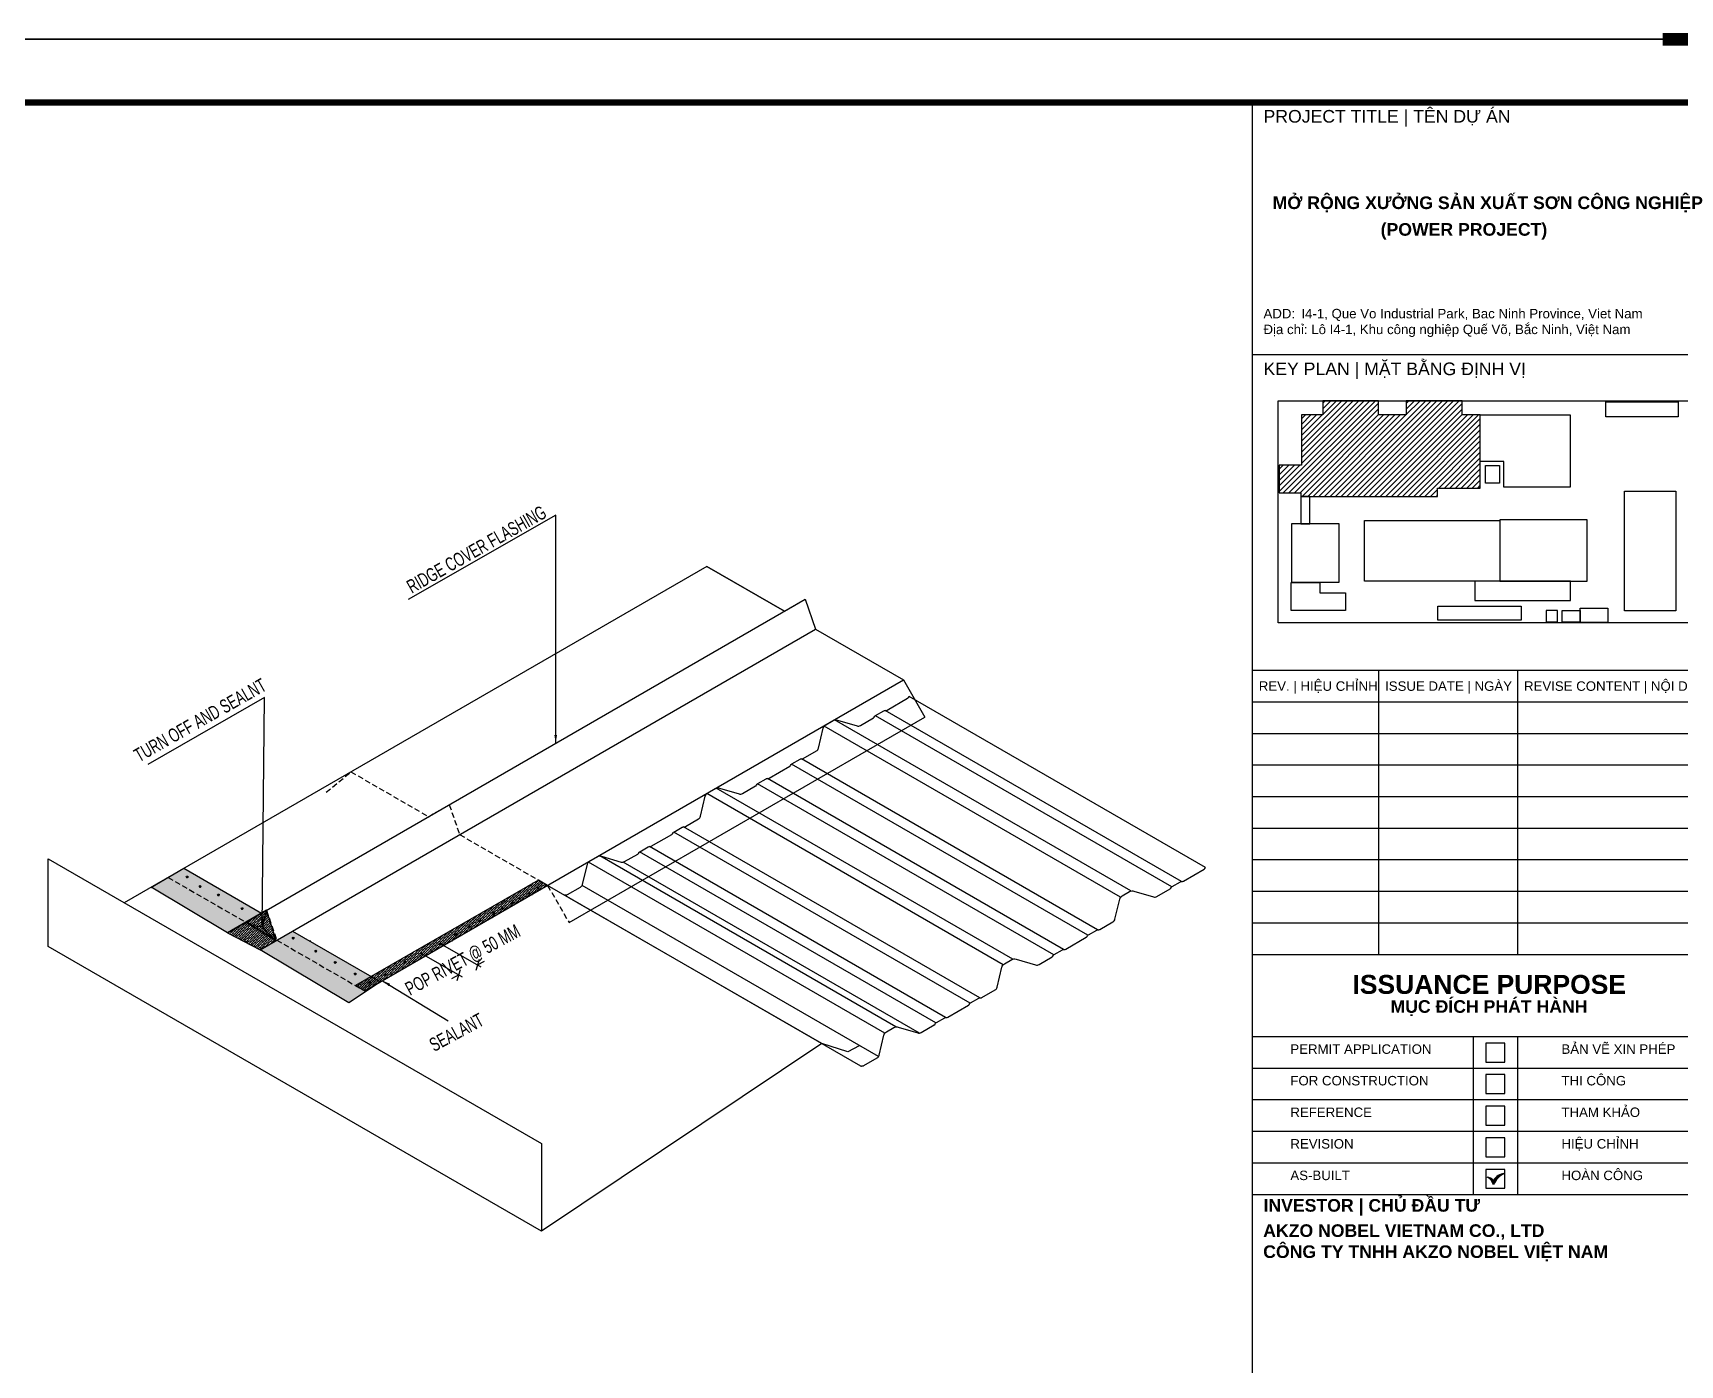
# Model space of a CAD drawing. Header units: inches. Extents: x 340055 to 349452, y -34649 to -30845.
# Drawn here: x 343856.1 to 344158.6, y -33592.2 to -33347.6 of the extents above; entities that cross this region are included whole.
import ezdxf

# ---------------------------------------------------------------- set-up
doc = ezdxf.new("R2010")
doc.units = ezdxf.units.IN
doc.header["$MEASUREMENT"] = 0
doc.linetypes.add('HIDDENX4', pattern=[1.5, 1, -0.5])
for name, color, linetype in [('3', 3, 'Continuous'), ('flashing', 6, 'Continuous'), ('NET IN', 3, 'Continuous'), ('PV-1E8B7', 7, 'Continuous')]:
    doc.layers.add(name, color=color, linetype=linetype)
for name, color, linetype, lineweight in [('Thick Line 0.25', 2, 'Continuous', 25), ('TL-TIILE BLOCK A2$0$TL-TITLE BLOCK - TEXT @ 1', 7, 'Continuous', 25), ('TL-TIILE BLOCK A2$0$TL-TITLE BLOCK 1', 7, 'Continuous', 50), ('TL-TIILE BLOCK A2$0$TL-TITLE BLOCK 2', 7, 'Continuous', 25), ('TL-TITLE BLOCK - TEXT', 7, 'Continuous', 25)]:
    doc.layers.add(name, color=color, linetype=linetype, lineweight=lineweight)
doc.styles.add('ST1H', font='vnshxh.shx', dxfattribs={"width": 0.7})
doc.styles.add('TL-TIILE BLOCK A2$0$MEP-TEXT T.BLOCK 1', font='arial.ttf', dxfattribs={"height": 1.5})
doc.styles.add('TL-TIILE BLOCK A2$0$MEP-TEXT T.BLOCK 2', font='arial.ttf')
doc.styles.add('TL-TIILE BLOCK A2$0$MEP-TEXT T.BLOCK 3', font='arial.ttf', dxfattribs={"height": 3})
doc.dimstyles.new('50', dxfattribs={"dimtxt": 3, "dimasz": 1.5, "dimexe": 0.6, "dimexo": 0, "dimtad": 1, "dimdec": 0, "dimlfac": 50, "dimzin": 0, "dimdsep": 46, "dimtxsty": 'ST1H', "dimblk": 'OBLIQUE', "dimcen": 1, "dimdle": 0.6, "dimclrd": 8, "dimclre": 8, "dimclrt": 3, "dimadec": 0, "dimazin": 0, "dimtfac": 1, "dimtdec": 0, "dimtix": 1, "dimtofl": 0, "dimtmove": 0, "dimatfit": 3, "dimfxl": 0, "dimtolj": 1, "dimtzin": 0, "dimlwd": -1, "dimlwe": -1, "dimarcsym": 0})
pattern_1 = [(45, (164948.7507302979, -19394.297902729), (0.1657281518405971, 0.6076698900821892), [0.78125, -0.15625, 0, -0.15625])]

# ---------------------------------------------------------------- blocks, each defined once
blk = doc.blocks.new('*U165')
at = {"layer": 'PV-1E8B7'}
for p, q in [((2140.415452564026, 399.5234405386536, -79.96364205891973), (2140.299287788875, 399.0485788487099, -80.44931047500381)), ((2144.305719792905, 399.5234405386532, -80.89413702822617), (2144.189555017755, 399.0485788487094, -81.37980544431048))]:
    blk.add_line(p, q, dxfattribs=at)
at = {"layer": 'PV-1E8B7', "extrusion": (-0.1603015069367693, 0.7246642740305791, -0.6701978191679938)}
for major_axis, start_param, end_param in [((-1.945133614439824, -8.049116928532386e-16, 0.4652474846533472), 4.477614413842824, 6.28318530717964), ((-0.9725668072199122, -4.024558464266193e-16, 0.2326237423266736), 0.4954902436392287, 2.646102409950747), ((-1.945133614439824, -8.049116928532386e-16, 0.4652474846533472), 3.141592653589952, 4.477614413842824)]:
    blk.add_ellipse((2142.244421403315, 399.0485788487099, -80.91455795965726), major_axis=major_axis, ratio=0.7246642740305783, start_param=start_param, end_param=end_param, dxfattribs=at)
for major_axis in [(1.945133614439824, 8.049116928532386e-16, -0.4652474846533472), (0.9725668072199122, 4.024558464266193e-16, -0.2326237423266736)]:
    blk.add_ellipse((2142.360586178465, 399.5234405386536, -80.42888954357318), major_axis=major_axis, ratio=0.7246642740305783, dxfattribs=at)
blk = doc.blocks.new('_Oblique')
at = {"color": 0, "linetype": 'ByBlock', "lineweight": -2}
blk.add_line((-0.5, -0.5), (0.5, 0.5), dxfattribs=at)
blk = doc.blocks.new('*D166')
at = {"color": 8, "transparency": 16777216}
for p, q in [((346024.639091013, -38409.99918068672), (346032.0906221375, -38414.30132418772)), ((346021.220000811, -38411.84738390349), (346028.6715319356, -38416.14952740452)), ((346031.4805077687, -38413.94907449256), (346032.800060056, -38413.23578509747)), ((346028.0614175668, -38415.79727770935), (346026.7418652795, -38416.51056710447))]:
    blk.add_line(p, q, dxfattribs=at)
at = {"layer": 'Defpoints', "color": 0, "transparency": 16777216}
for p in [(346024.639091013, -38409.99918068672), (346021.220000811, -38411.84738390349), (346031.4805077687, -38413.94907449256)]:
    blk.add_point(p, dxfattribs=at)
at = {"color": 8, "transparency": 16777216, "xscale": 1.5, "yscale": 1.5, "zscale": 1.5}
for p, rotation in [((346031.4805077687, -38413.94907449256), 208.393620516108), ((346028.0614175668, -38415.79727770935), 28.39362051610801)]:
    blk.add_blockref('_Oblique', p, dxfattribs=dict(at, rotation=rotation))
at = {"color": 3, "transparency": 16777216, "insert": (346028.8793747002, -38413.22377972698), "char_height": 3, "attachment_point": 5, "rotation": 28.393620516108022, "style": 'ST1H'}
blk.add_mtext('\\A1;{\\H0.8333x;pop rivet @ 50 mm}', dxfattribs=at)
blk = doc.blocks.new('kt kien truc 1')
at = {"layer": 'TL-TIILE BLOCK A2$0$TL-TITLE BLOCK 2'}
h = blk.add_hatch(color=256, dxfattribs=at)
edge = h.paths.add_edge_path(flags=0)
edge.add_arc((549.2139918450921, 238.0123342127508), 2.366782411324562, 97.45215675905098, 148.1980778255848, ccw=False)
edge.add_arc((550.6404515332106, 237.0086335589203), 3.77234239109412, 117.3554627199894, 155.6927561452269)
edge.add_arc((545.3434936211415, 238.0292343677957), 1.933709643236496, 15.97547494096757, 63.33892493670959)
edge.add_arc((546.0383090538016, 238.1769748931256), 1.589796122815128, 42.920130800001516, 83.757719073408, ccw=False)
at = {"layer": 'TL-TITLE BLOCK - TEXT', "ltscale": 5}
h = blk.add_hatch(dxfattribs=at)
h.set_pattern_fill('ANSI31', color=252, scale=5)
h.set_pattern_definition([(45, (0.6056589822655951, 1.008431430836026), (-0.4419417382415922, 0.4419417382415922), [])])
h.paths.add_polyline_path([(545.1177861023643, 360.5188746352139), (542.2223066576844, 360.5188746352139), (542.2223066576844, 362.7441854701592), (533.3820605613091, 362.7441854701592), (533.3820605613091, 360.489272985706), (528.9963997413324, 360.489272985706), (528.9963997413324, 362.7441854701592), (520.1529842012496, 362.7441854701592), (520.1529842012496, 360.489272985706), (516.807868826867, 360.489272985706), (516.807868826867, 352.5540765176358), (513.2383765987797, 352.5560307979113), (513.2383765987797, 348.1560257390624), (516.7033966225081, 348.1560257390624), (516.7033984195259, 347.5972761715466), (538.3249932594535, 347.5972761715466), (538.3249932594535, 348.9171593409388), (545.1177861023643, 348.9171593409388)])
at = {"layer": 'Defpoints', "color": 8}
blk.add_lwpolyline([(0, 0), (594, 0), (594, 420), (0, 420)], close=True, dxfattribs=at)
at = {"layer": 'Defpoints', "color": 8, "const_width": 2}
blk.add_lwpolyline([(594, 400), (594, 420), (574, 420)], dxfattribs=at)
at = {"layer": 'TL-TIILE BLOCK A2$0$TL-TITLE BLOCK 1', "const_width": 1}
blk.add_lwpolyline([(20, 10), (579, 10), (584, 15), (584, 405), (579, 410), (20, 410), (15, 405), (15, 15)], close=True, dxfattribs=at)
at = {"layer": 'TL-TIILE BLOCK A2$0$TL-TITLE BLOCK 2'}
for p, q in [((509, 410), (509, 10)), ((584, 370), (509, 370)), ((584, 320), (509, 320)), ((584, 320), (509, 320)), ((529, 320), (529, 275)), ((551, 320), (551, 275)), ((584, 315), (509, 315)), ((584, 310), (509, 310)), ((584, 305), (509, 305)), ((584, 300), (509, 300)), ((584, 295), (509, 295)), ((584, 290), (509, 290)), ((584, 285), (509, 285)), ((584, 280), (509, 280)), ((584, 275), (509, 275)), ((584, 262), (509, 262)), ((544, 262), (544, 237)), ((551, 262), (551, 237)), ((584, 257), (509, 257)), ((584, 252), (509, 252)), ((584, 247), (509, 247)), ((584, 242), (509, 242)), ((509, 237), (584, 237))]:
    blk.add_line(p, q, dxfattribs=at)
for points in [[(549, 261), (546, 261), (546, 258), (549, 258)], [(549, 256), (546, 256), (546, 253), (549, 253)], [(549, 251), (546, 251), (546, 248), (549, 248)], [(549, 246), (546, 246), (546, 243), (549, 243)], [(549, 241), (546, 241), (546, 238), (549, 238)]]:
    blk.add_lwpolyline(points, close=True, dxfattribs=at)
for centre, radius, start, end in [((550.6404515332106, 237.0086335589203), 3.77234239109412, 117.3554627231242, 155.6927561454837), ((549.2139918450921, 238.0123342127508), 2.366782411324562, 97.45215675719368, 148.1980778286963), ((546.0383090538016, 238.1769748931256), 1.589796122815128, 42.92013079818864, 83.7577190750383), ((545.3434936211415, 238.0292343677957), 1.933709643236496, 15.975474942857, 63.33892493793503)]:
    blk.add_arc(centre, radius, start, end, dxfattribs=at)
at = {"layer": 'TL-TITLE BLOCK - TEXT'}
for points in [[(513.0843749086725, 362.7441854701592), (578.8247749086495, 362.7441854701592), (578.8247749086495, 327.5695950043512), (513.0843749086725, 327.5695950043512)], [(565.0197749086492, 362.5901854701592), (576.4597749086479, 362.5901854701592), (576.4597749086479, 360.1701854701591), (565.0197749086492, 360.1701854701591)], [(545.9193340437341, 352.4767265426361), (548.1417643045697, 352.4767265426361), (548.1417643045697, 349.709275947921), (545.9193340437341, 349.709275947921)], [(518.1422005906679, 347.597173416777), (516.7033938057248, 347.597173416777), (516.7033938057248, 343.2695654701594), (518.1422005906679, 343.2695654701594)], [(567.9435752685094, 348.4325254701591), (576.1077749086489, 348.4325254701591), (576.1077749086489, 329.4465254701593), (567.9435752685094, 329.4465254701593)], [(522.740003228113, 343.2695654701594), (515.200189953488, 343.2695654701594), (515.200189953488, 334.0295654701595), (522.740003228113, 334.0295654701595)], [(526.7742643045694, 343.7691515726769), (548.2183425899239, 343.7691515726769), (548.2183425899239, 334.1771854262329), (526.7742643045694, 334.1771854262329)], [(548.2175679407246, 334.1771854262329), (562.0211425900561, 334.1771854262329), (562.0211425900561, 343.8571738350647), (548.2175679407246, 343.8571738350647)], [(544.2583425900357, 331.0971854701579), (559.3833309549555, 331.0971854701579), (559.3833309549555, 334.1771854701587), (544.2583425900357, 334.1771854701587)], [(538.3955244535391, 330.1801447864741), (551.595524453538, 330.1801447864741), (551.595524453538, 327.9801447864742), (538.3955244535391, 327.9801447864742)], [(557.3258380792267, 329.4927254701596), (555.557225030585, 329.4927254701596), (555.557225030585, 327.7241124215179), (557.3258380792267, 327.7241124215179)], [(558.0677521888811, 329.4927254701596), (560.9277521888798, 329.4927254701596), (560.9277521888798, 327.6858654701596), (558.0677521888811, 327.6858654701596)], [(560.9277521888798, 329.8858654701592), (565.3277521888795, 329.8858654701592), (565.3277521888795, 327.5978654701591), (560.9277521888798, 327.5978654701591)]]:
    blk.add_lwpolyline(points, close=True, dxfattribs=at)
for points in [[(545.1177861023643, 360.5188746352139), (542.2223066576844, 360.5188746352139), (542.2223066576844, 362.7441854701592), (533.3820605613091, 362.7441854701592), (533.3820605613091, 360.489272985706), (528.9963997413324, 360.489272985706), (528.9963997413324, 362.7441854701592), (520.1529842012496, 362.7441854701592), (520.1529842012496, 360.489272985706), (516.807868826867, 360.489272985706), (516.807868826867, 352.5540765176358), (513.2383765987797, 352.5560307979113), (513.2383765987797, 348.1560257390624), (516.7033966225081, 348.1560257390624), (516.7033984195259, 347.5972761715466), (538.3249932594535, 347.5972761715466), (538.3249932594535, 348.9171593409388), (545.1177861023643, 348.9171593409388), (545.1177861023643, 360.5188746352139)], [(545.1177861023643, 360.5188746352139), (559.3417941812022, 360.5188746352139), (559.3417941812022, 349.0275254910659), (548.8609472751341, 349.0275254910659), (548.8609472751341, 353.1412935113785), (545.1177861023643, 353.1412935113785), (545.1177861023643, 360.5188746352139)], [(515.1896699635508, 333.9601523785545), (519.6860387102242, 333.9601523785545), (519.6792643045683, 332.2911254701596), (523.7696699635508, 332.2924454701592), (523.7696699635508, 329.4927254701556), (515.1896699635508, 329.4927254701556), (515.1896699635508, 333.9601523785545), (515.1896699635508, 333.9601523785545)]]:
    blk.add_lwpolyline(points, dxfattribs=at)
at = {"layer": 'TL-TIILE BLOCK A2$0$TL-TITLE BLOCK - TEXT @ 1', "attachment_point": 1}
for s, width, heights, insert, char_height, style in [('PROJECT TITLE | TÊN DỰ ÁN', 66.54820784047115, [0], (510.7830321226938, 408.7947269506867), 2, 'TL-TIILE BLOCK A2$0$MEP-TEXT T.BLOCK 2'), ('\\pi0.50923;{\\fArial|b1|i0|c0|p34;MỞ RỘNG XƯỞNG SẢN XUẤT SƠN CÔNG NGHIỆP}', 68.8383701581688, [0], (511.7206365273505, 395.1045713495096), 2, 'TL-TIILE BLOCK A2$0$MEP-TEXT T.BLOCK 3'), ('\\pi0.50924;{\\fArial|b1|i0|c0|p34;(POWER PROJECT)}', 32.16893061262726, [0], (528.8229266895269, 390.8801033829131), 2, 'TL-TIILE BLOCK A2$0$MEP-TEXT T.BLOCK 3'), ('ADD:^II4-1, Que Vo Industrial Park, Bac Ninh Province, Viet Nam ', 66.54820784047115, [0], (510.7830321226938, 377.2947269506867), 1.5, 'TL-TIILE BLOCK A2$0$MEP-TEXT T.BLOCK 1'), ('Địa chỉ: Lô I4-1, Khu công nghiệp Quế Võ, Bắc Ninh, Việt Nam', 66.54820784047115, [0], (510.7830321226938, 374.7947269506867), 1.5, 'TL-TIILE BLOCK A2$0$MEP-TEXT T.BLOCK 1'), ('KEY PLAN | MẶT BẰNG ĐỊNH VỊ', 66.54820784047115, [0], (510.7830321226938, 368.7947269506867), 2, 'TL-TIILE BLOCK A2$0$MEP-TEXT T.BLOCK 2'), ('REV. | HIỆU CHỈNH', 37.61800927431796, [0], (510.0384513858444, 318.2947269506867), 1.5, 'TL-TIILE BLOCK A2$0$MEP-TEXT T.BLOCK 1'), ('ISSUE DATE | NGÀY', 37.61800927431796, [0], (530.0384513858444, 318.2947269506867), 1.5, 'TL-TIILE BLOCK A2$0$MEP-TEXT T.BLOCK 1'), ('REVISE CONTENT | NỘI DUNG', 37.61800927431796, [0], (552.0384513858444, 318.2947269506867), 1.5, 'TL-TIILE BLOCK A2$0$MEP-TEXT T.BLOCK 1'), ('\\pi11.8638;{\\fArial|b1|i0|c0|p34;ISSUANCE PURPOSE}', 66.54820784047115, [0], (513.0139460923456, 271.7947269506867), 3, 'TL-TIILE BLOCK A2$0$MEP-TEXT T.BLOCK 3'), ('\\pi17.8812;{\\fArial|b1|i0|c0|p34;MỤC ĐÍCH PHÁT HÀNH}', 66.54820784047115, [0], (513.0139460923456, 267.7947269506867), 2, 'TL-TIILE BLOCK A2$0$MEP-TEXT T.BLOCK 2'), ('BẢN VẼ XIN PHÉP', 44.99455841291456, [0], (557.9686990590562, 260.7947269506867), 1.5, 'TL-TIILE BLOCK A2$0$MEP-TEXT T.BLOCK 1'), ('PERMIT APPLICATION ', 44.99455841291456, [0], (515.0384513858444, 260.7947269506867), 1.5, 'TL-TIILE BLOCK A2$0$MEP-TEXT T.BLOCK 1'), ('FOR CONSTRUCTION', 44.99455841291456, [0], (515.0384513858444, 255.7947269506867), 1.5, 'TL-TIILE BLOCK A2$0$MEP-TEXT T.BLOCK 1'), ('THI CÔNG', 44.99455841291456, [0], (557.9686990590562, 255.7947269506867), 1.5, 'TL-TIILE BLOCK A2$0$MEP-TEXT T.BLOCK 1'), ('REFERENCE ', 44.99455841291456, [0], (515.0384513858444, 250.7947269506867), 1.5, 'TL-TIILE BLOCK A2$0$MEP-TEXT T.BLOCK 1'), ('THAM KHẢO', 44.99455841291456, [0], (557.9686990590562, 250.7947269506867), 1.5, 'TL-TIILE BLOCK A2$0$MEP-TEXT T.BLOCK 1'), ('REVISION', 44.99455841291456, [1.552182810368349], (515.0384513858444, 245.7947269506867), 1.5, 'TL-TIILE BLOCK A2$0$MEP-TEXT T.BLOCK 1'), ('HIỆU CHỈNH', 44.99455841291456, [1.552182810368349], (557.9686990590562, 245.7947269506867), 1.5, 'TL-TIILE BLOCK A2$0$MEP-TEXT T.BLOCK 1'), ('AS-BUILT ', 44.99455841291456, [0], (515.0384513858444, 240.7947269506867), 1.5, 'TL-TIILE BLOCK A2$0$MEP-TEXT T.BLOCK 1'), ('HOÀN CÔNG', 44.99455841291456, [0], (557.9686990590562, 240.7947269506867), 1.5, 'TL-TIILE BLOCK A2$0$MEP-TEXT T.BLOCK 1'), ('{\\fArial|b1|i0|c0|p34;INVESTOR | CHỦ ĐẦU TƯ}', 66.54820784047115, [0], (510.7830321226938, 236.2947269506867), 2, 'TL-TIILE BLOCK A2$0$MEP-TEXT T.BLOCK 2'), ('\\pi5.64586;{\\fArial|b1|i0|c0|p34;AKZO NOBEL VIETNAM CO., LTD\\PCÔNG TY TNHH AKZO NOBEL VIỆT NAM}', 66.54820784047115, [0], (505.0884846016852, 232.2947269506867), 2, 'TL-TIILE BLOCK A2$0$MEP-TEXT T.BLOCK 2')]:
    blk.add_mtext_dynamic_manual_height_columns(s, width=width, gutter_width=15, heights=heights, dxfattribs=dict(at, insert=insert, char_height=char_height, style=style))
blk = doc.blocks.new('565')
at = {"true_color": 0x20dfd6}
h = blk.add_hatch(dxfattribs=at)
h.set_pattern_fill('ANSI36', color=132, scale=2.5, style=0)
h.set_pattern_definition(pattern_1)
h.paths.add_polyline_path([(345991.5701920879, -38411.16584666087), (345997.5182761936, -38407.7317187013), (346013.6739280099, -38417.05918862706), (346007.8676638424, -38420.90271548436)])
edge = h.paths.add_edge_path()
edge.add_line((345971.4946636104, -38399.72357099077), (345977.5622007814, -38396.2100731903))
edge.add_line((345977.5622007814, -38396.2100731903), (345991.8176408001, -38404.44045532266))
edge.add_line((345991.8176408001, -38404.44045532266), (345985.5920818374, -38408.03478346621))
edge.add_line((345985.5920818374, -38408.03478346621), (345971.5520020098, -38399.69036833625))
h = blk.add_hatch(dxfattribs=at)
h.set_pattern_fill('ANSI36', color=132, scale=2.5, style=0)
h.set_pattern_definition(pattern_1)
h.paths.add_polyline_path([(346009.1107490334, -38417.75794862271), (346010.7871946138, -38418.72584492993), (346044.3644777972, -38399.33999144658), (346042.6880322159, -38398.3720951385)])
h = blk.add_hatch(dxfattribs=at)
h.set_pattern_fill('ANSI36', color=132, scale=2.5, style=0)
h.set_pattern_definition(pattern_1)
h.paths.add_polyline_path([(345988.9309074049, -38406.10711162604), (345994.5442341408, -38409.44878268109), (345992.7313310005, -38403.91293604013)])
h = blk.add_hatch(dxfattribs=at)
h.set_pattern_fill('ANSI36', color=132, scale=2.5, style=0)
h.set_pattern_definition(pattern_1)
h.paths.add_polyline_path([(345985.5920818374, -38408.03478346621), (345991.5701920879, -38411.16584666087), (345994.5442341405, -38409.44878268092), (345988.9309074049, -38406.10711162604)])
at = {"color": 8}
blk.add_line((346073.6050795031, -38340.75969130648), (345966.6300406962, -38402.52175875822), dxfattribs=at)
at = {"color": 94, "extrusion": (2.77555756156289e-17, 0.8164965809277259, 0.5773502691896258)}
blk.add_line((346087.8605195232, -38348.99007343926), (346073.6050795033, -38340.75969130635), dxfattribs=at)
at = {"color": 94, "extrusion": (-2.77555756156289e-17, 0.8164965809277259, 0.5773502691896258)}
for p, q in [((345985.5920818374, -38408.03478346621), (346091.6609431183, -38346.79589785359)), ((345991.5701920879, -38411.16584666087), (346093.5611549153, -38352.28133681751)), ((346010.7871946142, -38418.72584493017), (346109.7168067314, -38361.6088067431)), ((346048.3141643202, -38406.18104917892), (346113.6664932551, -38368.44986447638))]:
    blk.add_line(p, q, dxfattribs=at)
at = {"color": 160, "ltscale": 15, "true_color": 0x1148ee}
for p, q in [((346165.1934723838, -38396.05786855198), (346110.7620751402, -38364.631886701)), ((346160.7612925809, -38398.61987906157), (346106.3714691577, -38367.21789986706)), ((346149.5985639234, -38401.5134187193), (346095.1814787601, -38370.09569995179)), ((346151.4851665437, -38400.36811371673), (346097.0306713832, -38368.92879627724)), ((346158.9864210384, -38399.60869536246), (346104.5619559581, -38368.18671579788)), ((346143.5987310452, -38408.4927823222), (346089.174265965, -38377.07080275765)), ((346145.3736025877, -38407.50396602132), (346090.9837791639, -38376.1019868264)), ((346139.1106574862, -38411.11987906155), (346084.7208340631, -38379.71789986704)), ((346128.0207736375, -38413.91031912155), (346073.6036884742, -38382.49260035404)), ((346129.7956451799, -38412.92150282066), (346075.3411500194, -38381.48218538117)), ((346137.3357859437, -38412.10869536243), (346082.9113208635, -38380.68671579786)), ((346123.7229674931, -38420.00396602125), (346069.3331440693, -38388.60198682635)), ((346117.4600223916, -38423.61987906149), (346063.0701989685, -38392.21789986698)), ((346121.9480959506, -38420.99278232214), (346067.5236308703, -38389.57080275757)), ((346106.3165819694, -38426.48837537762), (346051.8865321061, -38395.06317143705)), ((346108.330093535, -38425.33978120697), (346053.9380557951, -38393.93652357609)), ((346112.6571426143, -38426.47690205104), (346058.2596366918, -38395.07048736342)), ((346115.6851508491, -38424.60869536237), (346061.2606857689, -38393.1867157978)), ((346101.897603059, -38432.55675680337), (346047.482032718, -38401.13991261886)), ((346105.142712046, -38430.79504910933), (346050.7089013171, -38399.36767383193))]:
    blk.add_line(p, q, dxfattribs=at)
at = {"color": 94}
blk.add_lwpolyline([(346073.6050795031, -38340.75969130648), (346087.8605195222, -38348.99007343905), (346091.6609431182, -38346.79589785342), (346093.5611549153, -38352.28133681751), (346109.7168067315, -38361.60880674314), (346113.666493255, -38368.44986447631)], dxfattribs=at)
at = {"color": 160, "ltscale": 15, "true_color": 0x1148ee}
for points in [[(346047.482032718, -38401.13991261886, -0.08942350648888951), (346047.6198530487, -38401.10595314107), (346047.8364495119, -38401.09224191199, 0.1156059291395538), (346048.0111788518, -38401.03945112943), (346050.4246252645, -38399.64604719337, 0.2062014918629771), (346050.8028611683, -38399.1385613735), (346051.6738196524, -38395.48132998169, -0.2062014918628765), (346052.146614532, -38394.84697270686), (346053.4942441988, -38394.06891835602, -0.2062014918319024), (346054.2800111535, -38393.97664461679), (346057.8827456891, -38395.05098813966, 0.206201491831957), (346058.511359253, -38394.97716914826), (346060.9200957664, -38393.58648447388, 0.1156059288289436), (346061.0531785948, -38393.46155981846), (346061.1733511002, -38393.28083739239, -0.1156059288288746), (346061.3064339286, -38393.15591273697), (346062.8328137013, -38392.27465696434, -0.1156059293473197), (346063.0075430414, -38392.22186618178), (346063.2241395036, -38392.2081549529, 0.1156059293473458), (346063.3988688439, -38392.15536417031), (346067.1830408689, -38389.97057143303, 0.1156059294513878), (346067.3161236979, -38389.8456467768), (346067.4362962011, -38389.66492435297, -0.1156059294502657), (346067.5693790301, -38389.53999969673), (346069.0957588034, -38388.65874392372, -0.1156059291395407), (346069.2704881433, -38388.60595314113), (346069.4870846065, -38388.59224191205, 0.1156059291395538), (346069.6618139464, -38388.53945112949), (346072.0752603592, -38387.1460471934, 0.2062014918629771), (346072.453496263, -38386.63856137353), (346073.324454747, -38382.98132998172, -0.2062014918628765), (346073.7972496267, -38382.34697270689), (346075.1448792934, -38381.56891835605, -0.2062014918319024), (346075.9306462482, -38381.47664461682), (346079.5333807837, -38382.55098813972, 0.206201491831957), (346080.1619943476, -38382.47716914832), (346082.570730861, -38381.08648447394, 0.1156059288289436), (346082.7038136894, -38380.96155981852), (346082.8239861948, -38380.78083739245, -0.1156059288288746), (346082.9570690232, -38380.65591273703), (346084.4834487959, -38379.77465696439, -0.1156059293473197), (346084.658178136, -38379.72186618183), (346084.8747745983, -38379.70815495295, 0.1156059293473458), (346085.0495039385, -38379.65536417036), (346088.8336759636, -38377.47057143306, 0.1156059294513878), (346088.9667587925, -38377.34564677683), (346089.0869312958, -38377.164924353, -0.1156059294502657), (346089.2200141248, -38377.03999969676), (346090.746393898, -38376.15874392375, -0.1156059291395407), (346090.921123238, -38376.10595314119), (346091.1377197012, -38376.09224191208, 0.1156059291395538), (346091.3124490411, -38376.03945112952), (346093.7258954538, -38374.64604719346, 0.2062014918629771), (346094.1041313576, -38374.13856137359), (346094.9750898416, -38370.48132998178, -0.2062014918628765), (346095.4478847213, -38369.84697270695), (346096.795514388, -38369.0689183561, -0.2062014918319024), (346097.5812813428, -38368.97664461688), (346101.1840158784, -38370.05098813974, 0.206201491831957), (346101.8126294423, -38369.97716914835), (346104.2213659557, -38368.58648447397, 0.1156059288289436), (346104.3544487841, -38368.46155981855), (346104.4746212894, -38368.28083739248, -0.1156059288288746), (346104.6077041179, -38368.15591273706), (346106.1340838905, -38367.27465696442, -0.1156059293473197), (346106.3088132307, -38367.22186618186), (346106.525409693, -38367.20815495298, 0.1156059293473458), (346106.7001390332, -38367.15536417039), (346110.4843110582, -38364.97057143312, 0.1156059294513878), (346110.6173938871, -38364.84564677688), (346110.7375663904, -38364.66492435306, -0.02572697713726116), (346110.7620751402, -38364.631886701)], [(346101.897603059, -38432.55675680337, -0.1156059291366194), (346102.0723323988, -38432.50396602078), (346102.288928862, -38432.4902547917, 0.1156059291395538), (346102.4636582019, -38432.43746400914), (346104.8771046147, -38431.04406007308, 0.2062014918629771), (346105.2553405185, -38430.53657425322), (346106.1262990025, -38426.8793428614, -0.2062014918628765), (346106.5990938822, -38426.24498558657), (346107.9467235489, -38425.46693123573, -0.2062014918319024), (346108.7324905037, -38425.3746574965), (346112.3352250393, -38426.44900101937, 0.206201491831957), (346112.9638386032, -38426.37518202797), (346115.3725751165, -38424.98449735359, 0.1156059288289436), (346115.5056579449, -38424.85957269817), (346115.6258304503, -38424.6788502721, -0.1156059288288746), (346115.7589132788, -38424.55392561668), (346117.2852930514, -38423.67266984405, -0.1156059293473197), (346117.4600223916, -38423.61987906149), (346117.6766188538, -38423.60616783261, 0.1156059293473458), (346117.8513481941, -38423.55337705002), (346121.635520219, -38421.36858431275, 0.1156059294513878), (346121.7686030481, -38421.24365965651), (346121.8887755513, -38421.06293723268, -0.1156059294502657), (346122.0218583802, -38420.93801257644), (346123.5482381536, -38420.05675680343, -0.1156059291395407), (346123.7229674935, -38420.00396602084), (346123.9395639566, -38419.99025479176, 0.1156059291395538), (346124.1142932966, -38419.9374640092), (346126.5277397094, -38418.54406007311, 0.2062014918629771), (346126.9059756131, -38418.03657425324), (346127.7769340971, -38414.37934286143, -0.2062014918628765), (346128.2497289769, -38413.7449855866), (346129.5973586435, -38412.96693123576, -0.2062014918319024), (346130.3831255984, -38412.87465749653), (346133.9858601339, -38413.94900101943, 0.206201491831957), (346134.6144736978, -38413.87518202803), (346137.0232102111, -38412.48449735365, 0.1156059288289436), (346137.1562930396, -38412.35957269823), (346137.2764655449, -38412.17885027216, -0.1156059288288746), (346137.4095483734, -38412.05392561674), (346138.9359281461, -38411.17266984411, -0.1156059293473197), (346139.1106574862, -38411.11987906155), (346139.3272539485, -38411.10616783267, 0.1156059293473458), (346139.5019832887, -38411.05337705008), (346143.2861553137, -38408.86858431278, 0.1156059294513878), (346143.4192381427, -38408.74365965654), (346143.5394106459, -38408.56293723271, -0.1156059294502657), (346143.6724934749, -38408.43801257647), (346145.1988732482, -38407.55675680346, -0.1156059291395407), (346145.3736025881, -38407.5039660209), (346145.5901990513, -38407.49025479179, 0.1156059291395538), (346145.7649283912, -38407.43746400923), (346148.178374804, -38406.04406007317, 0.2062014918629771), (346148.5566107077, -38405.5365742533), (346149.4275691917, -38401.87934286149, -0.2062014918628765), (346149.9003640715, -38401.24498558666), (346151.2479937382, -38400.46693123582, -0.2062014918319024), (346152.033760693, -38400.37465749659), (346155.6364952286, -38401.44900101946, 0.206201491831957), (346156.2651087925, -38401.37518202806), (346158.6738453058, -38399.98449735368, 0.1156059288289436), (346158.8069281342, -38399.85957269826), (346158.9271006396, -38399.67885027219, -0.1156059288288746), (346159.060183468, -38399.55392561677), (346160.5865632407, -38398.67266984413, -0.1156059293473197), (346160.7612925809, -38398.61987906157), (346160.9778890431, -38398.6061678327, 0.1156059293473458), (346161.1526183833, -38398.55337705011), (346164.9367904083, -38396.36858431283, 0.1156059294513878), (346165.0698732373, -38396.2436596566), (346165.1900457406, -38396.06293723277, -0.003823983922168942), (346165.1934723838, -38396.05786855198)]]:
    blk.add_lwpolyline(points, format="xyb", dxfattribs=at)
at = {"color": 94}
blk.add_lwpolyline([(345952.6641286105, -38394.45853565606), (346043.2442649286, -38446.75500174254), (346043.2442648706, -38462.88144791329), (345952.6641286105, -38410.58498186037)], close=True, dxfattribs=at)
at = {"color": 8}
for points in [[(345971.4946636104, -38399.72357099077), (345977.5622007814, -38396.2100731903), (345991.8176408001, -38404.44045532266), (345985.5920818374, -38408.03478346621), (345971.5520020098, -38399.69036833625)], [(345992.7313310005, -38403.91293604013), (345991.9768640343, -38406.89368465875)], [(345991.5701920879, -38411.16584666087), (345997.5182761936, -38407.7317187013), (345997.5182761936, -38407.7317187013), (346013.6739280099, -38417.05918862706), (346007.8676638424, -38420.90271548436), (345991.5701920879, -38411.16584666087), (345991.5701920879, -38411.16584666087)]]:
    blk.add_lwpolyline(points, dxfattribs=at)
at = {"color": 132, "true_color": 0x20dfd6}
for points in [[(346009.1107490334, -38417.75794862271), (346010.7871946138, -38418.72584492993), (346044.3644777972, -38399.33999144658), (346042.6880322159, -38398.3720951385), (346009.1107490334, -38417.75794862271)], [(345988.9309074049, -38406.10711162604), (345994.5442341408, -38409.44878268109), (345992.7313310005, -38403.91293604013), (345988.9309074049, -38406.10711162604)]]:
    blk.add_lwpolyline(points, dxfattribs=at)
blk.add_lwpolyline([(345985.5920818374, -38408.03478346621), (345991.5701920879, -38411.16584666087), (345994.5442341405, -38409.44878268092), (345988.9309074049, -38406.10711162604)], close=True, dxfattribs=at)
at = {"color": 8}
for centre, radius, start, end in [((345991.927898327, -38400.79237322079), 6.101507920486863, 240.5812674962247, 270.459813954307), ((346001.7413590132, -38399.64969058562), 12.15815826207855, 216.5706419918177, 233.7038886688127), ((345997.6824855533, -38404.21695871344), 6.100869114874421, 299.1773692289052, 300.9569680505473)]:
    blk.add_arc(centre, radius, start, end, dxfattribs=at)
at = {"layer": 'flashing', "extrusion": (2.77555756156289e-17, 0.8164965809277259, 0.5773502691896258)}
blk.add_line((346094.6993839847, -38428.40086308331), (346044.3644777968, -38399.3399914459), dxfattribs=at)
at = {"layer": 'flashing'}
blk.add_lwpolyline([(346101.6074716718, -38428.79925511643), (346099.4902015355, -38429.91798769858), (346094.6993839847, -38428.40086308328), (346043.2442648706, -38462.88144791328)], dxfattribs=at)
at = {"layer": 'Thick Line 0.25', "linetype": 'HIDDENX4'}
for points in [[(346003.7111324199, -38382.22823571129), (346008.2527505686, -38378.4908760094), (346022.5081905876, -38386.72125814197), (346026.3086141837, -38384.52708255633), (346028.2088259808, -38390.01252152043), (346044.3644777969, -38399.33999144606), (346048.3141643205, -38406.18104917923)], [(345974.6754673852, -38397.87672949334), (345974.6754673853, -38397.8767294932), (345988.9309074044, -38406.10711162577), (345992.7313310005, -38403.91293604013), (345994.6315427975, -38409.39837500423), (346010.7871946138, -38418.72584492993)]]:
    blk.add_lwpolyline(points, dxfattribs=at)
at = {"layer": 'PV-1E8B7', "extrusion": (0.2522397050261046, 0.6980043082895747, -0.6701978191679948)}
for p, xscale, yscale, zscale, rotation in [((-338605.3842502299, 54608.56969818037, 60473.97402987847), 0.07875000002905545, 0.07875000002905545, 0.07875000002905545, 347.5265822964498), ((-338608.189363194, 54608.00281450701, 60473.34625829004), 0.07875000002905545, 0.07875000002905545, 0.07875000002905545, 347.5265822964498), ((-338666.6394408778, 54621.99135482882, 60488.83728156375), 0.07875000002905445, 0.07875000002905445, 0.07875000002905445, 347.5265822964532), ((-338611.9131383626, 54607.78779243178, 60473.10814109589), 0.07875000002905545, 0.07875000002905545, 0.07875000002905545, 347.5265822964498), ((-338663.1907106786, 54619.20459261617, 60485.75119843417), 0.07875000002905552, 0.07875000002905552, 0.07875000002905552, 347.5265822964497), ((-338664.173332758, 54619.96427696783, 60486.59247906114), 0.07875000002905445, 0.07875000002905445, 0.07875000002905445, 347.5265822964532), ((-338665.4176966609, 54621.00578929137, 60487.74585827528), 0.07875000002905445, 0.07875000002905445, 0.07875000002905445, 347.5265822964532), ((-338616.8463157482, 54607.19699049458, 60472.45388222765), 0.07875000002905545, 0.07875000002905545, 0.07875000002905545, 347.5265822964498), ((-338658.6508585881, 54615.72622867515, 60481.89922992817), 0.07875000002905552, 0.07875000002905552, 0.07875000002905552, 347.5265822964497), ((-338660.5838563492, 54617.19575654528, 60483.52659703822), 0.07875000002905552, 0.07875000002905552, 0.07875000002905552, 347.5265822964497), ((-338661.815106615, 54618.1169627662, 60484.54674829631), 0.07875000002905552, 0.07875000002905552, 0.07875000002905552, 347.5265822964497), ((-338655.3669730717, 54613.13941800135, 60479.03457475824), 0.07875000002905552, 0.07875000002905552, 0.07875000002905552, 347.5265822964497), ((-338657.1862889439, 54614.62737879737, 60480.6823546403), 0.07875000002905552, 0.07875000002905552, 0.07875000002905552, 347.5265822964497), ((-338627.5090609563, 54605.92001015665, 60471.03974382008), 0.07875000002905552, 0.07875000002905552, 0.07875000002905552, 347.5265822964497), ((-338632.2073071335, 54605.35734380069, 60470.41664252323), 0.07875000002905552, 0.07875000002905552, 0.07875000002905552, 347.5265822964497), ((-338650.65948036, 54609.48647637566, 60474.98927750497), 0.07875000002905552, 0.07875000002905552, 0.07875000002905552, 347.5265822964497), ((-338653.2477937336, 54611.42840753015, 60477.13978785259), 0.07875000002905552, 0.07875000002905552, 0.07875000002905552, 347.5265822964497), ((-338636.2793391199, 54604.86967344182, 60469.87659240325), 0.07875000002905552, 0.07875000002905552, 0.07875000002905552, 347.5265822964497), ((-338648.3021231631, 54607.82803645288, 60473.15270765202), 0.07875000002905552, 0.07875000002905552, 0.07875000002905552, 347.5265822964497), ((-338640.4674017469, 54604.36810714494, 60469.32115380855), 0.07875000002905552, 0.07875000002905552, 0.07875000002905552, 347.5265822964497), ((-338643.4805081885, 54603.98680281512, 60468.89889429385), 0.07875000002905552, 0.07875000002905552, 0.07875000002905552, 347.5265822964497), ((-338645.6672530058, 54605.52673480783, 60470.60422750161), 0.07875000002905552, 0.07875000002905552, 0.07875000002905552, 347.5265822964497)]:
    blk.add_blockref('*U165', p, dxfattribs=dict(at, xscale=xscale, yscale=yscale, zscale=zscale, rotation=rotation))
at = {"color": 3, "char_height": 2.5, "attachment_point": 5, "style": 'ST1H'}
for s, insert, rotation in [('\\A1;ridge cover flashing', (346031.3158001377, -38337.62952235148), 29.584070953298575), ('\\A1;turn off and sealnt', (345980.5675328111, -38369.00147465723), 29.584070953298575), ('\\A1;sealant', (346027.6414452025, -38426.33507180418), 28.393620516516076)]:
    blk.add_mtext(s, dxfattribs=dict(at, insert=insert, rotation=rotation))
at = {"color": 3}
dim = blk.add_aligned_dim(p1=(346021.220000811, -38411.8473839035), p2=(346024.639091013, -38409.99918068673), distance=-6.728000950182925, text='{\\H0.8333x;pop rivet @ 50 mm}', dimstyle='50', dxfattribs=at)
dim.commit()
dim.dimension.update_dxf_attribs({"geometry": '*D166', "text_midpoint": (346028.8793747002, -38413.22377972698)})
at = {"color": 8}
for points in [[(346045.8496530118, -38373.24505852826), (346045.8496530118, -38331.37330640681), (346018.7845111716, -38346.83612514769)], [(345991.927898327, -38406.89388114128), (345992.3548983338, -38364.8036743327), (345970.9793582269, -38377.14484816738)], [(346014.0382046063, -38416.84887343572), (346026.1318808413, -38424.22389093134)]]:
    blk.add_leader(points, dimstyle='50', override={"dimgap": 0.625, "dimtad": 0}, dxfattribs=at)

msp = doc.modelspace()

# ---------------------------------------------------------------- linework, layer by layer
at = {"layer": 'NET IN'}
msp.add_lwpolyline([(343489.790629483, -33348.71370397597), (344178.5704962628, -33348.71370397597), (344178.5704962628, -33835.31425782414), (343489.790629483, -33835.31425782414)], close=True, dxfattribs=at)

# ---------------------------------------------------------------- block references
at = {"color": 8}
msp.add_blockref('565', (-2093.754424728686, 4895.221721092457), dxfattribs=at)
at = {"layer": '3', "xscale": 1.159562065285868, "yscale": 1.159562065285868, "zscale": 1.159562065285868}
msp.add_blockref('kt kien truc 1', (343489.790629483, -33835.72977139604), dxfattribs=at)

doc.saveas('drawing.dxf')
